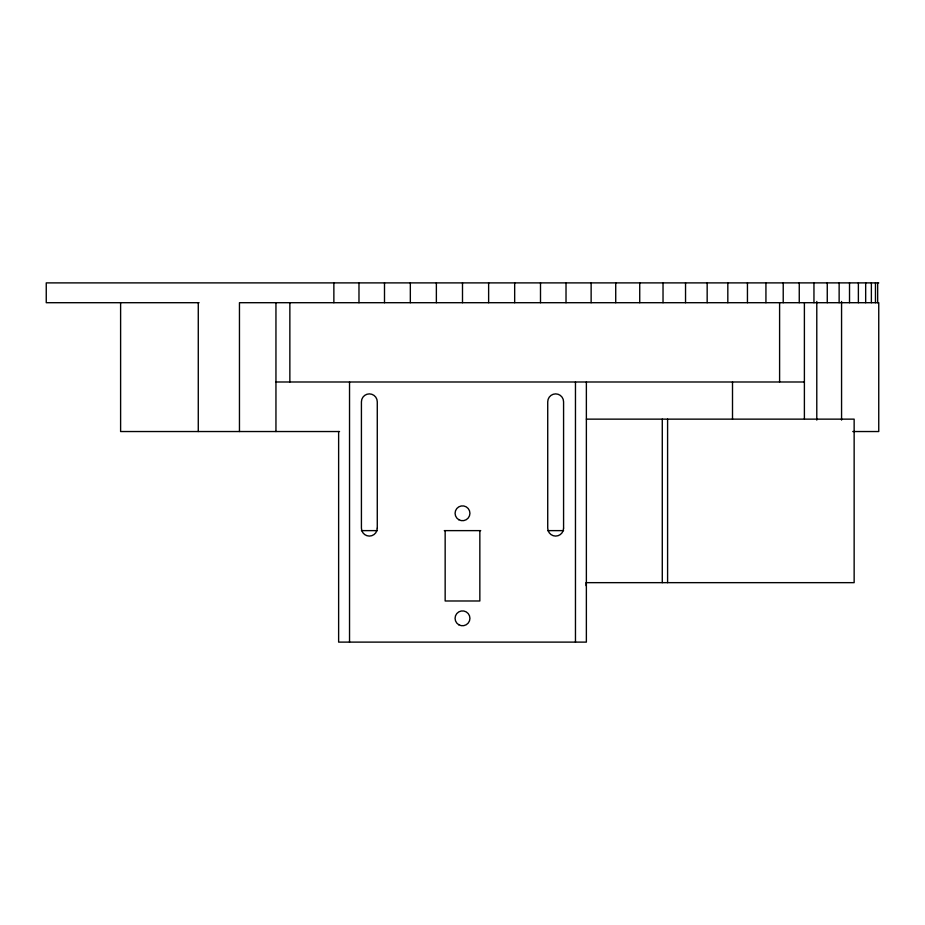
<?xml version="1.0" encoding="UTF-8"?>
<svg xmlns="http://www.w3.org/2000/svg" width="925" height="925" viewBox="0 0 925 925"><rect width="100%" height="100%" fill="white"/><g stroke="black" fill="none" stroke-linecap="round" stroke-linejoin="round"><path stroke-width="1.39" d="M878.75 282.888L46.25 282.888L46.25 302.706L199.072 302.706M275.951 381.99L804.392 381.99M586.369 419.141L854.145 419.141L854.145 582.658L586.369 582.658M339.533 431.536L120.608 431.536L120.608 302.706M852.769 431.536L878.75 431.536L878.75 302.706L239.459 302.706L239.459 431.536M361.421 530.626L377.296 530.626M444.289 530.626L480.711 530.626M547.704 530.626L563.579 530.626M877.663 282.888L877.663 302.706M875.466 282.888L875.466 302.706M871.373 282.888L871.373 302.706M865.673 282.888L865.673 302.706M858.377 282.888L858.377 302.706M849.52 282.888L849.52 302.706M841.565 301.469L841.565 420.077M839.137 282.888L839.137 302.706M827.262 282.888L827.262 302.706M816.787 301.469L816.787 420.077M813.954 282.888L813.954 302.706M804.392 302.706L804.392 418.794M799.258 282.888L799.258 302.706M783.221 282.888L783.221 302.706M779.602 302.706L779.602 381.99M765.935 282.888L765.935 302.706M747.446 282.888L747.446 302.706M732.507 381.99L732.507 419.141M727.825 282.888L727.825 302.706M707.163 282.888L707.163 302.706M685.541 282.888L685.541 302.706M667.596 419.141L667.596 582.658M663.028 282.888L663.028 302.706M662.277 419.141L662.277 582.658M639.73 282.888L639.73 302.706M615.726 282.888L615.726 302.706M591.133 282.888L591.133 302.706M586.369 381.99L586.369 642.112L338.631 642.112L338.631 431.536M586.126 582.738L586.126 585.629M575.466 381.99L575.466 642.112M566.019 282.888L566.019 302.706M540.501 282.888L540.501 302.706M514.67 282.888L514.67 302.706M488.631 282.888L488.631 302.706M479.844 530.626L479.844 600.984L445.156 600.984L445.156 530.626M462.5 282.888L462.5 302.706M436.369 282.888L436.369 302.706M410.33 282.888L410.33 302.706M384.499 282.888L384.499 302.706M358.981 282.888L358.981 302.706M349.534 381.99L349.534 642.112M333.867 282.888L333.867 302.706M289.86 302.706L289.86 381.99M275.951 302.706L275.951 431.536M198.274 302.706L198.274 431.536M563.579 528.152L563.579 401.808A7.932 7.932 0 0 0 555.648 393.877A7.932 7.932 0 0 0 547.727 401.808L547.727 528.152A7.932 7.932 0 0 0 555.648 536.084A7.932 7.932 0 0 0 563.579 528.152M377.273 528.152L377.273 401.808A7.932 7.932 0 0 0 369.353 393.877A7.932 7.932 0 0 0 361.421 401.808L361.421 528.152A7.932 7.932 0 0 0 369.353 536.084A7.932 7.932 0 0 0 377.273 528.152M458.788 519.723A7.435 7.435 0 0 0 469.935 513.283A7.435 7.435 0 0 0 458.788 506.854A7.435 7.435 0 0 0 458.788 519.723M458.788 624.768A7.435 7.435 0 0 0 469.935 618.328A7.435 7.435 0 0 0 458.788 611.888A7.435 7.435 0 0 0 458.788 624.768"/></g></svg>
